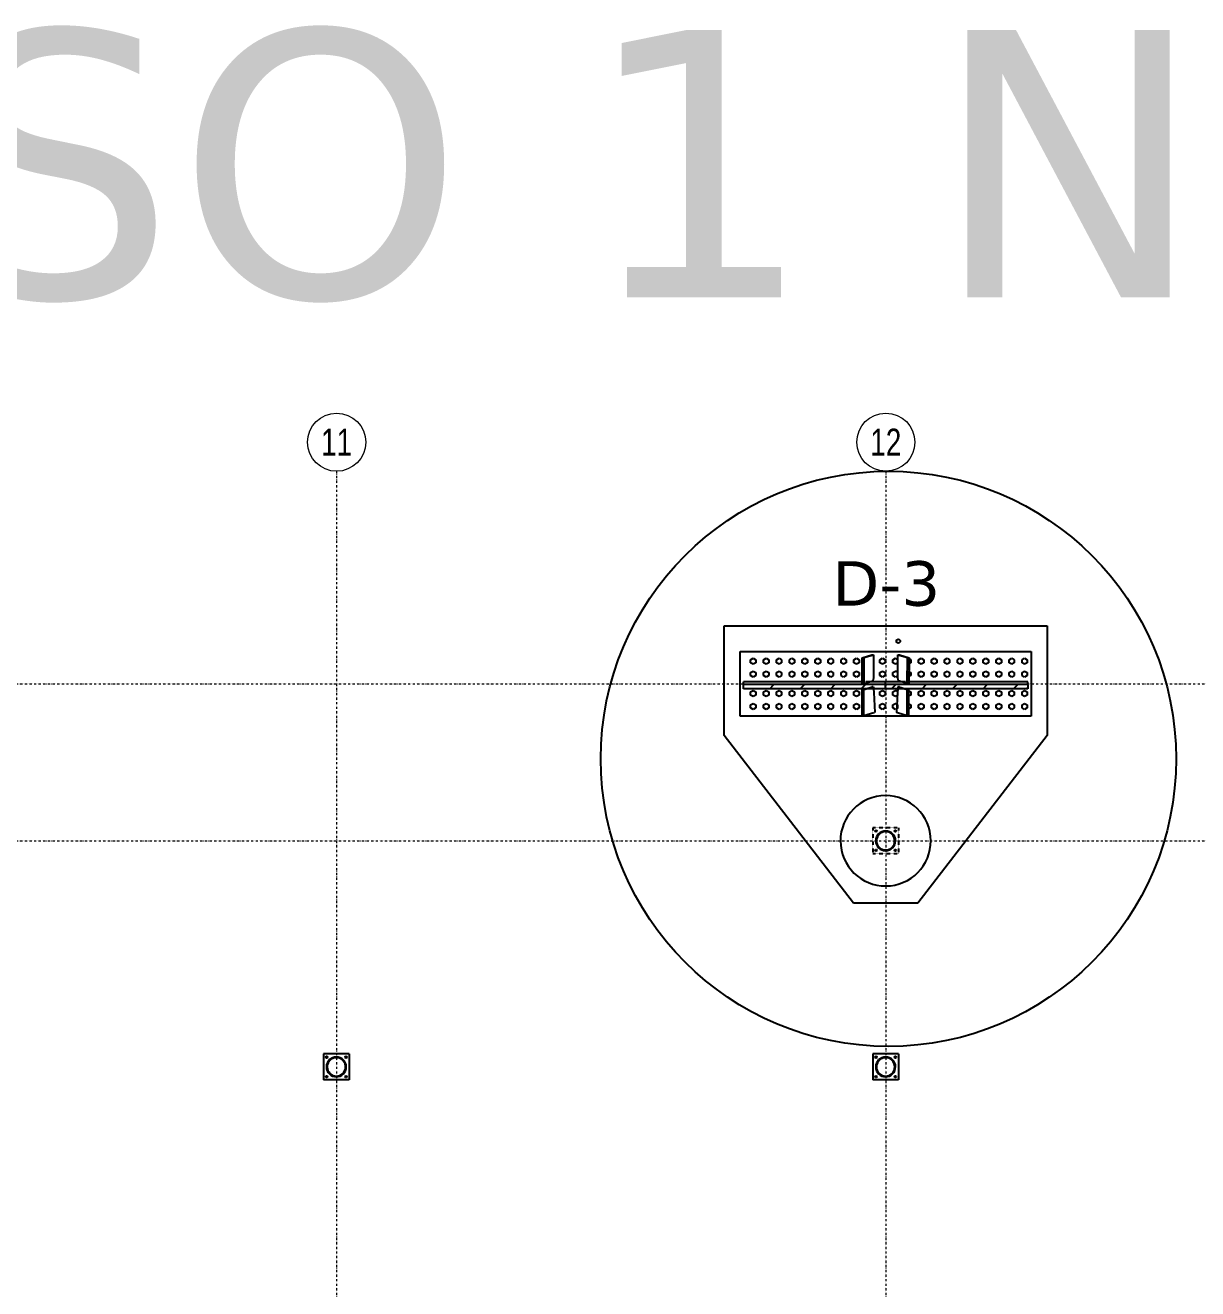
# Model space of a CAD drawing. Header units: millimetres. Extents: x 1541 to 289025, y -12015 to 47026.
# Drawn here: x 73948 to 75263, y -10196 to -8778 of the extents above; entities that cross this region are included whole.
import ezdxf
from ezdxf.enums import TextEntityAlignment as Align

# ---------------------------------------------------------------- set-up
doc = ezdxf.new("R2010")
doc.units = ezdxf.units.MM
doc.header["$LTSCALE"] = 0.1
for name, pattern in [('ACAD_ISO02W100', [15, 12, -3]), ('DASHDOTX2', [50.8, 25.4, -12.7, 0, -12.7]), ('DXK_LINE_DOT2', [3.9198, 1.9599, -1.9599]), ('Grid Line', [3.33375, 1.905, -0.47625, 0.47625, -0.47625])]:
    doc.linetypes.add(name, pattern=pattern)
doc.layers.get('0').update_dxf_attribs({"color": 255})
for name, color, linetype in [('COTAS', 8, 'Continuous'), ('ROTÚLOS', 6, 'Continuous'), ('TEXTO GENRAL', 3, 'Continuous')]:
    doc.layers.add(name, color=color, linetype=linetype)
doc.layers.add('E_EJES', color=8, linetype='Continuous', lineweight=9)
doc.layers.add('E_EJES-1', color=8, linetype='Grid Line', lineweight=9)
doc.styles.add('Swis721 LtCn BT_1', font='swisscl.ttf', dxfattribs={"height": 0.42})
doc.styles.add('TEXTO GENERAL', font='verdana.ttf', dxfattribs={"height": 0.9})

# ---------------------------------------------------------------- blocks, each defined once
blk = doc.blocks.new('Grid - CNI_NOMBRE EJES-372759-_26_00m_LOC COLUMNAS Y MUROS PISO 7')
at = {"layer": 'E_EJES'}
blk.add_circle((0, 0), 0.003, dxfattribs=at)

msp = doc.modelspace()

# ---------------------------------------------------------------- hatches: boundary and pattern name
at = {"linetype": 'Continuous'}
h = msp.add_hatch(dxfattribs=at)
h.set_pattern_fill('', scale=7.611392, style=0, pattern_type=0)
h.set_pattern_definition([(45, (74753.435, -9517.53), (-17.088, 17.088), [])])
h.paths.add_polyline_path([(75072.4, -9517.5), (74753.4, -9517.5), (74753.4, -9518.3), (74753.6, -9522.2), (75072.2, -9522.2), (75072.4, -9518.3)])
h = msp.add_hatch(dxfattribs=at)
h.set_pattern_fill('', scale=7.611392, style=0, pattern_type=0)
h.set_pattern_definition([(45, (74923.74, -9690.706), (-17.088, 17.088), [])])
h.paths.add_polyline_path([(74924, -9692.9), (74923.7, -9690.7), (74923.1, -9688.6), (74922.1, -9686.7), (74920.7, -9685), (74919, -9683.7), (74917.1, -9682.6), (74915.1, -9682), (74912.9, -9681.8), (74910.7, -9682), (74908.7, -9682.6), (74906.8, -9683.7), (74905.1, -9685), (74903.7, -9686.7), (74902.7, -9688.6), (74902.1, -9690.7), (74901.8, -9692.9), (74902.1, -9695), (74902.7, -9697.1), (74903.7, -9699), (74905.1, -9700.7), (74906.8, -9702.1), (74908.7, -9703.1), (74910.7, -9703.7), (74912.9, -9703.9), (74915.1, -9703.7), (74917.1, -9703.1), (74919, -9702.1), (74920.7, -9700.7), (74922.1, -9699), (74923.1, -9697.1), (74923.7, -9695)])
h.paths.add_polyline_path([(74922.4, -9696.8), (74921.5, -9698.6), (74920.2, -9700.2), (74918.6, -9701.5), (74916.9, -9702.4), (74914.9, -9703), (74912.9, -9703.2), (74910.9, -9703), (74908.9, -9702.4), (74907.2, -9701.5), (74905.6, -9700.2), (74904.3, -9698.6), (74903.4, -9696.8), (74902.8, -9694.9), (74902.6, -9692.9), (74902.8, -9690.8), (74903.4, -9688.9), (74904.3, -9687.1), (74905.6, -9685.6), (74907.2, -9684.3), (74908.9, -9683.3), (74910.9, -9682.7), (74912.9, -9682.5), (74914.9, -9682.7), (74916.9, -9683.3), (74918.6, -9684.3), (74920.2, -9685.6), (74921.5, -9687.1), (74922.4, -9688.9), (74923, -9690.8), (74923.2, -9692.9), (74923, -9694.9)])
h = msp.add_hatch(color=96, dxfattribs=at)
h.paths.add_polyline_path([(74307.8, -9946.6), (74307.6, -9944.4), (74307, -9942.4), (74305.9, -9940.4), (74304.6, -9938.8), (74302.9, -9937.4), (74301, -9936.4), (74298.9, -9935.7), (74296.7, -9935.5), (74294.6, -9935.7), (74292.5, -9936.4), (74290.6, -9937.4), (74288.9, -9938.8), (74287.5, -9940.4), (74286.5, -9942.4), (74285.9, -9944.4), (74285.7, -9946.6), (74285.9, -9948.7), (74286.5, -9950.8), (74287.5, -9952.7), (74288.9, -9954.4), (74290.6, -9955.8), (74292.5, -9956.8), (74294.6, -9957.4), (74296.7, -9957.6), (74298.9, -9957.4), (74301, -9956.8), (74302.9, -9955.8), (74304.6, -9954.4), (74305.9, -9952.7), (74307, -9950.8), (74307.6, -9948.7)])
h.paths.add_polyline_path([(74306.3, -9950.5), (74305.3, -9952.3), (74304, -9953.9), (74302.5, -9955.2), (74300.7, -9956.1), (74298.8, -9956.7), (74296.7, -9956.9), (74294.7, -9956.7), (74292.8, -9956.1), (74291, -9955.2), (74289.4, -9953.9), (74288.1, -9952.3), (74287.2, -9950.5), (74286.6, -9948.6), (74286.4, -9946.6), (74286.6, -9944.6), (74287.2, -9942.6), (74288.1, -9940.8), (74289.4, -9939.3), (74291, -9938), (74292.8, -9937), (74294.7, -9936.5), (74296.7, -9936.3), (74298.8, -9936.5), (74300.7, -9937), (74302.5, -9938), (74304, -9939.3), (74305.3, -9940.8), (74306.3, -9942.6), (74306.9, -9944.6), (74307.1, -9946.6), (74306.9, -9948.6)])
h = msp.add_hatch(color=96, dxfattribs=at)
h.paths.add_polyline_path([(74923.9, -9946.6), (74923.7, -9944.4), (74923.1, -9942.3), (74922.1, -9940.4), (74920.7, -9938.8), (74919, -9937.4), (74917.1, -9936.4), (74915, -9935.7), (74912.9, -9935.5), (74910.7, -9935.7), (74908.7, -9936.4), (74906.7, -9937.4), (74905.1, -9938.8), (74903.7, -9940.4), (74902.7, -9942.3), (74902, -9944.4), (74901.8, -9946.6), (74902, -9948.7), (74902.7, -9950.8), (74903.7, -9952.7), (74905.1, -9954.4), (74906.7, -9955.8), (74908.7, -9956.8), (74910.7, -9957.4), (74912.9, -9957.6), (74915, -9957.4), (74917.1, -9956.8), (74919, -9955.8), (74920.7, -9954.4), (74922.1, -9952.7), (74923.1, -9950.8), (74923.7, -9948.7)])
h.paths.add_polyline_path([(74922.4, -9950.5), (74921.5, -9952.3), (74920.2, -9953.9), (74918.6, -9955.2), (74916.8, -9956.1), (74914.9, -9956.7), (74912.9, -9956.9), (74910.9, -9956.7), (74908.9, -9956.1), (74907.2, -9955.2), (74905.6, -9953.9), (74904.3, -9952.3), (74903.3, -9950.5), (74902.8, -9948.6), (74902.6, -9946.6), (74902.8, -9944.6), (74903.3, -9942.6), (74904.3, -9940.8), (74905.6, -9939.3), (74907.2, -9938), (74908.9, -9937), (74910.9, -9936.4), (74912.9, -9936.2), (74914.9, -9936.4), (74916.8, -9937), (74918.6, -9938), (74920.2, -9939.3), (74921.5, -9940.8), (74922.4, -9942.6), (74923, -9944.6), (74923.2, -9946.6), (74923, -9948.6)])

# ---------------------------------------------------------------- linework, layer by layer
at = {"color": 2, "linetype": 'Continuous'}
for p, q in [((74731.7, -9574.7), (74731.7, -9451.5)), ((74731.7, -9451.5), (75094.1, -9451.5)), ((75094.1, -9451.5), (75094.1, -9574.7)), ((74749.8, -9553), (74749.8, -9480.5)), ((74749.8, -9480.5), (75076, -9480.5)), ((74886.6, -9487.4), (74897.5, -9484.2)), ((74888.5, -9487.3), (74899.3, -9484.2)), ((74897.5, -9484.2), (74899.3, -9484.2)), ((74899.3, -9484.2), (74899.3, -9510.3)), ((74926.5, -9484.2), (74928.3, -9484.2)), ((74926.5, -9510.3), (74926.5, -9484.2)), ((74926.5, -9484.2), (74937.3, -9487.3)), ((74928.3, -9484.2), (74939.2, -9487.4)), ((75076, -9480.5), (75076, -9553)), ((74886.6, -9487.4), (74888.5, -9487.3)), ((74886.7, -9516.4), (74886.6, -9487.4)), ((74888.5, -9487.3), (74888.5, -9516.3)), ((74937.2, -9516.3), (74937.3, -9487.3)), ((74937.3, -9487.3), (74939.2, -9487.4)), ((74939.2, -9487.4), (74939.1, -9516.4)), ((74888.5, -9516.3), (74898.5, -9513.4)), ((74899.3, -9510.3), (74898.5, -9513.4)), ((74927.3, -9513.4), (74926.5, -9510.3)), ((74937.2, -9516.3), (74927.3, -9513.4)), ((74753.4, -9517.5), (74753.4, -9514.4)), ((74886.7, -9514.4), (74753.4, -9514.4)), ((74753.4, -9518.3), (74753.4, -9517.5)), ((75072.4, -9517.5), (74753.4, -9517.5)), ((74753.4, -9522.2), (74753.4, -9518.3)), ((74753.6, -9522.2), (74753.4, -9518.3)), ((74753.6, -9522.2), (74753.4, -9522.2)), ((75072.2, -9522.2), (74753.6, -9522.2)), ((74888.5, -9516.3), (74886.7, -9516.4)), ((74890.9, -9522.2), (74886.7, -9523.5)), ((74886.7, -9523.5), (74888.5, -9523.4)), ((74886.7, -9552.6), (74886.7, -9523.5)), ((74892.6, -9522.2), (74888.5, -9523.4)), ((74888.5, -9552.5), (74888.5, -9523.4)), ((74930.6, -9514.4), (74895.2, -9514.4)), ((74899.3, -9520.2), (74899.4, -9522.2)), ((74899.4, -9522.2), (74899.5, -9526.4)), ((74899.5, -9526.4), (74900.6, -9548.9)), ((74926.2, -9526.4), (74925.2, -9548.9)), ((74926.4, -9522.2), (74926.2, -9526.4)), ((74926.5, -9520.2), (74926.4, -9522.2)), ((74937.2, -9523.4), (74933.2, -9522.2)), ((74939.1, -9523.5), (74934.9, -9522.2)), ((74939.1, -9516.4), (74937.2, -9516.3)), ((74937.2, -9552.5), (74937.2, -9523.4)), ((74937.2, -9523.4), (74939.1, -9523.5)), ((75072.4, -9514.4), (74939.1, -9514.4)), ((74939.1, -9552.6), (74939.1, -9523.5)), ((75072.4, -9518.3), (75072.2, -9522.2)), ((75072.4, -9522.2), (75072.2, -9522.2)), ((75072.4, -9517.5), (75072.4, -9514.4)), ((75072.4, -9518.3), (75072.4, -9517.5)), ((75072.4, -9518.3), (75072.4, -9522.2)), ((75076, -9553), (74749.8, -9553)), ((74886.7, -9552.6), (74888.5, -9552.5)), ((74899.5, -9549.2), (74888.5, -9552.5)), ((74926.2, -9549.2), (74925.2, -9548.9)), ((74937.2, -9552.5), (74926.2, -9549.2)), ((74937.2, -9552.5), (74939.1, -9552.6)), ((74876.7, -9763), (74731.7, -9574.7)), ((75094.1, -9574.7), (74949.1, -9763)), ((74949.1, -9763), (74876.7, -9763)), ((74311.2, -9932.1), (74282.2, -9932.1)), ((74282.2, -9932.1), (74282.2, -9961.1)), ((74311.2, -9932.1), (74311.2, -9961.1)), ((74927.4, -9932.1), (74898.4, -9932.1)), ((74898.4, -9932.1), (74898.4, -9961.1)), ((74927.4, -9932.1), (74927.4, -9961.1)), ((74311.2, -9961.1), (74282.2, -9961.1)), ((74927.4, -9961.1), (74898.4, -9961.1))]:
    msp.add_line(p, q, dxfattribs=at)
at = {"color": 7, "linetype": 'Continuous'}
for p, q in [((74761.4, -9489.7), (74764.3, -9488)), ((74761.4, -9493), (74761.4, -9489.7)), ((74764.3, -9494.7), (74761.4, -9493)), ((74764.3, -9488), (74767.2, -9489.7)), ((74767.2, -9493), (74764.3, -9494.7)), ((74767.2, -9489.7), (74767.2, -9493)), ((74775.9, -9489.7), (74778.8, -9488)), ((74775.9, -9493), (74775.9, -9489.7)), ((74778.8, -9494.7), (74775.9, -9493)), ((74778.8, -9488), (74781.7, -9489.7)), ((74781.7, -9493), (74778.8, -9494.7)), ((74781.7, -9489.7), (74781.7, -9493)), ((74790.4, -9489.7), (74793.3, -9488)), ((74790.4, -9493), (74790.4, -9489.7)), ((74793.3, -9494.7), (74790.4, -9493)), ((74793.3, -9488), (74796.2, -9489.7)), ((74796.2, -9493), (74793.3, -9494.7)), ((74796.2, -9489.7), (74796.2, -9493)), ((74804.9, -9489.7), (74807.8, -9488)), ((74804.9, -9493), (74804.9, -9489.7)), ((74807.8, -9494.7), (74804.9, -9493)), ((74807.8, -9488), (74810.7, -9489.7)), ((74810.7, -9493), (74807.8, -9494.7)), ((74810.7, -9489.7), (74810.7, -9493)), ((74819.4, -9489.7), (74822.3, -9488)), ((74819.4, -9493), (74819.4, -9489.7)), ((74822.3, -9494.7), (74819.4, -9493)), ((74822.3, -9488), (74825.2, -9489.7)), ((74825.2, -9493), (74822.3, -9494.7)), ((74825.2, -9489.7), (74825.2, -9493)), ((74833.9, -9489.7), (74836.8, -9488)), ((74833.9, -9493), (74833.9, -9489.7)), ((74836.8, -9494.7), (74833.9, -9493)), ((74836.8, -9488), (74839.7, -9489.7)), ((74839.7, -9493), (74836.8, -9494.7)), ((74839.7, -9489.7), (74839.7, -9493)), ((74848.4, -9489.7), (74851.3, -9488)), ((74848.4, -9493), (74848.4, -9489.7)), ((74851.3, -9494.7), (74848.4, -9493)), ((74851.3, -9488), (74854.2, -9489.7)), ((74854.2, -9493), (74851.3, -9494.7)), ((74854.2, -9489.7), (74854.2, -9493)), ((74862.9, -9489.7), (74865.8, -9488)), ((74862.9, -9493), (74862.9, -9489.7)), ((74865.8, -9494.7), (74862.9, -9493)), ((74865.8, -9488), (74868.7, -9489.7)), ((74868.7, -9493), (74865.8, -9494.7)), ((74868.7, -9489.7), (74868.7, -9493)), ((74877.4, -9489.7), (74880.3, -9488)), ((74877.4, -9493), (74877.4, -9489.7)), ((74880.3, -9494.7), (74877.4, -9493)), ((74880.3, -9488), (74883.2, -9489.7)), ((74883.2, -9493), (74880.3, -9494.7)), ((74883.2, -9489.7), (74883.2, -9493)), ((74906.4, -9489.7), (74909.3, -9488)), ((74906.4, -9493), (74906.4, -9489.7)), ((74909.3, -9494.7), (74906.4, -9493)), ((74909.3, -9488), (74912.2, -9489.7)), ((74912.2, -9493), (74909.3, -9494.7)), ((74912.2, -9489.7), (74912.2, -9493)), ((74920.9, -9489.7), (74923.8, -9488)), ((74920.9, -9493), (74920.9, -9489.7)), ((74923.8, -9494.7), (74920.9, -9493)), ((74926.7, -9489.7), (74923.8, -9488)), ((74926.7, -9493), (74923.8, -9494.7)), ((74926.7, -9493), (74926.7, -9489.7)), ((74941.2, -9493), (74939.1, -9494.2)), ((74939.2, -9488.5), (74941.2, -9489.7)), ((74941.2, -9489.7), (74941.2, -9493)), ((74949.9, -9489.7), (74952.8, -9488)), ((74949.9, -9493), (74949.9, -9489.7)), ((74952.8, -9494.7), (74949.9, -9493)), ((74952.8, -9488), (74955.7, -9489.7)), ((74955.7, -9493), (74952.8, -9494.7)), ((74955.7, -9489.7), (74955.7, -9493)), ((74964.4, -9489.7), (74967.3, -9488)), ((74964.4, -9493), (74964.4, -9489.7)), ((74967.3, -9494.7), (74964.4, -9493)), ((74967.3, -9488), (74970.2, -9489.7)), ((74970.2, -9493), (74967.3, -9494.7)), ((74970.2, -9489.7), (74970.2, -9493)), ((74978.9, -9489.7), (74981.8, -9488)), ((74978.9, -9493), (74978.9, -9489.7)), ((74981.8, -9494.7), (74978.9, -9493)), ((74981.8, -9488), (74984.7, -9489.7)), ((74984.7, -9493), (74981.8, -9494.7)), ((74984.7, -9489.7), (74984.7, -9493)), ((74993.4, -9489.7), (74996.3, -9488)), ((74993.4, -9493), (74993.4, -9489.7)), ((74996.3, -9494.7), (74993.4, -9493)), ((74996.3, -9488), (74999.2, -9489.7)), ((74999.2, -9493), (74996.3, -9494.7)), ((74999.2, -9489.7), (74999.2, -9493)), ((75007.9, -9489.7), (75010.8, -9488)), ((75007.9, -9493), (75007.9, -9489.7)), ((75010.8, -9494.7), (75007.9, -9493)), ((75010.8, -9488), (75013.7, -9489.7)), ((75013.7, -9493), (75010.8, -9494.7)), ((75013.7, -9489.7), (75013.7, -9493)), ((75022.4, -9489.7), (75025.3, -9488)), ((75022.4, -9493), (75022.4, -9489.7)), ((75025.3, -9494.7), (75022.4, -9493)), ((75025.3, -9488), (75028.2, -9489.7)), ((75028.2, -9493), (75025.3, -9494.7)), ((75028.2, -9489.7), (75028.2, -9493)), ((75036.9, -9489.7), (75039.8, -9488)), ((75036.9, -9493), (75036.9, -9489.7)), ((75039.8, -9494.7), (75036.9, -9493)), ((75039.8, -9488), (75042.7, -9489.7)), ((75042.7, -9493), (75039.8, -9494.7)), ((75042.7, -9489.7), (75042.7, -9493)), ((75051.4, -9489.7), (75054.3, -9488)), ((75051.4, -9493), (75051.4, -9489.7)), ((75054.3, -9494.7), (75051.4, -9493)), ((75054.3, -9488), (75057.2, -9489.7)), ((75057.2, -9493), (75054.3, -9494.7)), ((75057.2, -9489.7), (75057.2, -9493)), ((75065.9, -9489.7), (75068.8, -9488)), ((75065.9, -9493), (75065.9, -9489.7)), ((75068.8, -9494.7), (75065.9, -9493)), ((75068.8, -9488), (75071.7, -9489.7)), ((75071.7, -9493), (75068.8, -9494.7)), ((75071.7, -9489.7), (75071.7, -9493)), ((74761.4, -9504.2), (74764.3, -9502.5)), ((74761.4, -9507.5), (74761.4, -9504.2)), ((74764.3, -9509.2), (74761.4, -9507.5)), ((74764.3, -9502.5), (74767.2, -9504.2)), ((74767.2, -9507.5), (74764.3, -9509.2)), ((74767.2, -9504.2), (74767.2, -9507.5)), ((74775.9, -9504.2), (74778.8, -9502.5)), ((74775.9, -9507.5), (74775.9, -9504.2)), ((74778.8, -9509.2), (74775.9, -9507.5)), ((74778.8, -9502.5), (74781.7, -9504.2)), ((74781.7, -9507.5), (74778.8, -9509.2)), ((74781.7, -9504.2), (74781.7, -9507.5)), ((74790.4, -9504.2), (74793.3, -9502.5)), ((74790.4, -9507.5), (74790.4, -9504.2)), ((74793.3, -9509.2), (74790.4, -9507.5)), ((74793.3, -9502.5), (74796.2, -9504.2)), ((74796.2, -9507.5), (74793.3, -9509.2)), ((74796.2, -9504.2), (74796.2, -9507.5)), ((74804.9, -9504.2), (74807.8, -9502.5)), ((74804.9, -9507.5), (74804.9, -9504.2)), ((74807.8, -9509.2), (74804.9, -9507.5)), ((74807.8, -9502.5), (74810.7, -9504.2)), ((74810.7, -9507.5), (74807.8, -9509.2)), ((74810.7, -9504.2), (74810.7, -9507.5)), ((74819.4, -9504.2), (74822.3, -9502.5)), ((74819.4, -9507.5), (74819.4, -9504.2)), ((74822.3, -9509.2), (74819.4, -9507.5)), ((74822.3, -9502.5), (74825.2, -9504.2)), ((74825.2, -9507.5), (74822.3, -9509.2)), ((74825.2, -9504.2), (74825.2, -9507.5)), ((74833.9, -9504.2), (74836.8, -9502.5)), ((74833.9, -9507.5), (74833.9, -9504.2)), ((74836.8, -9509.2), (74833.9, -9507.5)), ((74836.8, -9502.5), (74839.7, -9504.2)), ((74839.7, -9507.5), (74836.8, -9509.2)), ((74839.7, -9504.2), (74839.7, -9507.5)), ((74848.4, -9504.2), (74851.3, -9502.5)), ((74848.4, -9507.5), (74848.4, -9504.2)), ((74851.3, -9509.2), (74848.4, -9507.5)), ((74851.3, -9502.5), (74854.2, -9504.2)), ((74854.2, -9507.5), (74851.3, -9509.2)), ((74854.2, -9504.2), (74854.2, -9507.5)), ((74862.9, -9504.2), (74865.8, -9502.5)), ((74862.9, -9507.5), (74862.9, -9504.2)), ((74865.8, -9509.2), (74862.9, -9507.5)), ((74865.8, -9502.5), (74868.7, -9504.2)), ((74868.7, -9507.5), (74865.8, -9509.2)), ((74868.7, -9504.2), (74868.7, -9507.5)), ((74877.4, -9504.2), (74880.3, -9502.5)), ((74877.4, -9507.5), (74877.4, -9504.2)), ((74880.3, -9509.2), (74877.4, -9507.5)), ((74880.3, -9502.5), (74883.2, -9504.2)), ((74883.2, -9507.5), (74880.3, -9509.2)), ((74883.2, -9504.2), (74883.2, -9507.5)), ((74906.4, -9504.2), (74909.3, -9502.5)), ((74906.4, -9507.5), (74906.4, -9504.2)), ((74909.3, -9509.2), (74906.4, -9507.5)), ((74909.3, -9502.5), (74912.2, -9504.2)), ((74912.2, -9507.5), (74909.3, -9509.2)), ((74912.2, -9504.2), (74912.2, -9507.5)), ((74920.9, -9504.2), (74923.8, -9502.5)), ((74920.9, -9507.5), (74920.9, -9504.2)), ((74923.8, -9509.2), (74920.9, -9507.5)), ((74926.7, -9504.2), (74923.8, -9502.5)), ((74926.7, -9507.5), (74923.8, -9509.2)), ((74926.7, -9507.5), (74926.7, -9504.2)), ((74939.1, -9503), (74941.2, -9504.2)), ((74941.2, -9507.5), (74939.1, -9508.7)), ((74941.2, -9504.2), (74941.2, -9507.5)), ((74949.9, -9504.2), (74952.8, -9502.5)), ((74949.9, -9507.5), (74949.9, -9504.2)), ((74952.8, -9509.2), (74949.9, -9507.5)), ((74952.8, -9502.5), (74955.7, -9504.2)), ((74955.7, -9507.5), (74952.8, -9509.2)), ((74955.7, -9504.2), (74955.7, -9507.5)), ((74964.4, -9504.2), (74967.3, -9502.5)), ((74964.4, -9507.5), (74964.4, -9504.2)), ((74967.3, -9509.2), (74964.4, -9507.5)), ((74967.3, -9502.5), (74970.2, -9504.2)), ((74970.2, -9507.5), (74967.3, -9509.2)), ((74970.2, -9504.2), (74970.2, -9507.5)), ((74978.9, -9504.2), (74981.8, -9502.5)), ((74978.9, -9507.5), (74978.9, -9504.2)), ((74981.8, -9509.2), (74978.9, -9507.5)), ((74981.8, -9502.5), (74984.7, -9504.2)), ((74984.7, -9507.5), (74981.8, -9509.2)), ((74984.7, -9504.2), (74984.7, -9507.5)), ((74993.4, -9504.2), (74996.3, -9502.5)), ((74993.4, -9507.5), (74993.4, -9504.2)), ((74996.3, -9509.2), (74993.4, -9507.5)), ((74996.3, -9502.5), (74999.2, -9504.2)), ((74999.2, -9507.5), (74996.3, -9509.2)), ((74999.2, -9504.2), (74999.2, -9507.5)), ((75007.9, -9504.2), (75010.8, -9502.5)), ((75007.9, -9507.5), (75007.9, -9504.2)), ((75010.8, -9509.2), (75007.9, -9507.5)), ((75010.8, -9502.5), (75013.7, -9504.2)), ((75013.7, -9507.5), (75010.8, -9509.2)), ((75013.7, -9504.2), (75013.7, -9507.5)), ((75022.4, -9504.2), (75025.3, -9502.5)), ((75022.4, -9507.5), (75022.4, -9504.2)), ((75025.3, -9509.2), (75022.4, -9507.5)), ((75025.3, -9502.5), (75028.2, -9504.2)), ((75028.2, -9507.5), (75025.3, -9509.2)), ((75028.2, -9504.2), (75028.2, -9507.5)), ((75036.9, -9504.2), (75039.8, -9502.5)), ((75036.9, -9507.5), (75036.9, -9504.2)), ((75039.8, -9509.2), (75036.9, -9507.5)), ((75039.8, -9502.5), (75042.7, -9504.2)), ((75042.7, -9507.5), (75039.8, -9509.2)), ((75042.7, -9504.2), (75042.7, -9507.5)), ((75051.4, -9504.2), (75054.3, -9502.5)), ((75051.4, -9507.5), (75051.4, -9504.2)), ((75054.3, -9509.2), (75051.4, -9507.5)), ((75054.3, -9502.5), (75057.2, -9504.2)), ((75057.2, -9507.5), (75054.3, -9509.2)), ((75057.2, -9504.2), (75057.2, -9507.5)), ((75065.9, -9504.2), (75068.8, -9502.5)), ((75065.9, -9507.5), (75065.9, -9504.2)), ((75068.8, -9509.2), (75065.9, -9507.5)), ((75068.8, -9502.5), (75071.7, -9504.2)), ((75071.7, -9507.5), (75068.8, -9509.2)), ((75071.7, -9504.2), (75071.7, -9507.5)), ((74761.4, -9525.9), (74764.3, -9524.2)), ((74761.4, -9529.3), (74761.4, -9525.9)), ((74764.3, -9524.2), (74767.2, -9525.9)), ((74767.2, -9525.9), (74767.2, -9529.3)), ((74775.9, -9525.9), (74778.8, -9524.2)), ((74775.9, -9529.3), (74775.9, -9525.9)), ((74778.8, -9524.2), (74781.7, -9525.9)), ((74781.7, -9525.9), (74781.7, -9529.3)), ((74790.4, -9525.9), (74793.3, -9524.2)), ((74790.4, -9529.3), (74790.4, -9525.9)), ((74793.3, -9524.2), (74796.2, -9525.9)), ((74796.2, -9525.9), (74796.2, -9529.3)), ((74804.9, -9525.9), (74807.8, -9524.2)), ((74804.9, -9529.3), (74804.9, -9525.9)), ((74807.8, -9524.2), (74810.7, -9525.9)), ((74810.7, -9525.9), (74810.7, -9529.3)), ((74819.4, -9525.9), (74822.3, -9524.2)), ((74819.4, -9529.3), (74819.4, -9525.9)), ((74822.3, -9524.2), (74825.2, -9525.9)), ((74825.2, -9525.9), (74825.2, -9529.3)), ((74833.9, -9525.9), (74836.8, -9524.2)), ((74833.9, -9529.3), (74833.9, -9525.9)), ((74836.8, -9524.2), (74839.7, -9525.9)), ((74839.7, -9525.9), (74839.7, -9529.3)), ((74848.4, -9525.9), (74851.3, -9524.2)), ((74848.4, -9529.3), (74848.4, -9525.9)), ((74851.3, -9524.2), (74854.2, -9525.9)), ((74854.2, -9525.9), (74854.2, -9529.3)), ((74862.9, -9525.9), (74865.8, -9524.2)), ((74862.9, -9529.3), (74862.9, -9525.9)), ((74865.8, -9524.2), (74868.7, -9525.9)), ((74868.7, -9525.9), (74868.7, -9529.3)), ((74877.4, -9525.9), (74880.3, -9524.2)), ((74877.4, -9529.3), (74877.4, -9525.9)), ((74880.3, -9524.2), (74883.2, -9525.9)), ((74883.2, -9525.9), (74883.2, -9529.3)), ((74906.4, -9525.9), (74909.3, -9524.2)), ((74906.4, -9529.3), (74906.4, -9525.9)), ((74909.3, -9524.2), (74912.2, -9525.9)), ((74912.2, -9525.9), (74912.2, -9529.3)), ((74920.9, -9525.9), (74923.8, -9524.2)), ((74920.9, -9529.3), (74920.9, -9525.9)), ((74926.7, -9525.9), (74923.8, -9524.2)), ((74926.7, -9529.3), (74926.7, -9525.9)), ((74939.1, -9524.7), (74941.2, -9525.9)), ((74941.2, -9525.9), (74941.2, -9529.3)), ((74949.9, -9525.9), (74952.8, -9524.2)), ((74949.9, -9529.3), (74949.9, -9525.9)), ((74952.8, -9524.2), (74955.7, -9525.9)), ((74955.7, -9525.9), (74955.7, -9529.3)), ((74964.4, -9525.9), (74967.3, -9524.2)), ((74964.4, -9529.3), (74964.4, -9525.9)), ((74967.3, -9524.2), (74970.2, -9525.9)), ((74970.2, -9525.9), (74970.2, -9529.3)), ((74978.9, -9525.9), (74981.8, -9524.2)), ((74978.9, -9529.3), (74978.9, -9525.9)), ((74981.8, -9524.2), (74984.7, -9525.9)), ((74984.7, -9525.9), (74984.7, -9529.3)), ((74993.4, -9525.9), (74996.3, -9524.2)), ((74993.4, -9529.3), (74993.4, -9525.9)), ((74996.3, -9524.2), (74999.2, -9525.9)), ((74999.2, -9525.9), (74999.2, -9529.3)), ((75007.9, -9525.9), (75010.8, -9524.2)), ((75007.9, -9529.3), (75007.9, -9525.9)), ((75010.8, -9524.2), (75013.7, -9525.9)), ((75013.7, -9525.9), (75013.7, -9529.3)), ((75022.4, -9525.9), (75025.3, -9524.2)), ((75022.4, -9529.3), (75022.4, -9525.9)), ((75025.3, -9524.2), (75028.2, -9525.9)), ((75028.2, -9525.9), (75028.2, -9529.3)), ((75036.9, -9525.9), (75039.8, -9524.2)), ((75036.9, -9529.3), (75036.9, -9525.9)), ((75039.8, -9524.2), (75042.7, -9525.9)), ((75042.7, -9525.9), (75042.7, -9529.3)), ((75051.4, -9525.9), (75054.3, -9524.2)), ((75051.4, -9529.3), (75051.4, -9525.9)), ((75054.3, -9524.2), (75057.2, -9525.9)), ((75057.2, -9525.9), (75057.2, -9529.3)), ((75065.9, -9525.9), (75068.8, -9524.2)), ((75065.9, -9529.3), (75065.9, -9525.9)), ((75068.8, -9524.2), (75071.7, -9525.9)), ((75071.7, -9525.9), (75071.7, -9529.3)), ((74764.3, -9530.9), (74761.4, -9529.3)), ((74761.4, -9540.4), (74764.3, -9538.7)), ((74761.4, -9543.8), (74761.4, -9540.4)), ((74767.2, -9529.3), (74764.3, -9530.9)), ((74764.3, -9538.7), (74767.2, -9540.4)), ((74767.2, -9540.4), (74767.2, -9543.8)), ((74778.8, -9530.9), (74775.9, -9529.3)), ((74775.9, -9540.4), (74778.8, -9538.7)), ((74775.9, -9543.8), (74775.9, -9540.4)), ((74781.7, -9529.3), (74778.8, -9530.9)), ((74778.8, -9538.7), (74781.7, -9540.4)), ((74781.7, -9540.4), (74781.7, -9543.8)), ((74793.3, -9530.9), (74790.4, -9529.3)), ((74790.4, -9540.4), (74793.3, -9538.7)), ((74790.4, -9543.8), (74790.4, -9540.4)), ((74796.2, -9529.3), (74793.3, -9530.9)), ((74793.3, -9538.7), (74796.2, -9540.4)), ((74796.2, -9540.4), (74796.2, -9543.8)), ((74807.8, -9530.9), (74804.9, -9529.3)), ((74804.9, -9540.4), (74807.8, -9538.7)), ((74804.9, -9543.8), (74804.9, -9540.4)), ((74810.7, -9529.3), (74807.8, -9530.9)), ((74807.8, -9538.7), (74810.7, -9540.4)), ((74810.7, -9540.4), (74810.7, -9543.8)), ((74822.3, -9530.9), (74819.4, -9529.3)), ((74819.4, -9540.4), (74822.3, -9538.7)), ((74819.4, -9543.8), (74819.4, -9540.4)), ((74825.2, -9529.3), (74822.3, -9530.9)), ((74822.3, -9538.7), (74825.2, -9540.4)), ((74825.2, -9540.4), (74825.2, -9543.8)), ((74836.8, -9530.9), (74833.9, -9529.3)), ((74833.9, -9540.4), (74836.8, -9538.7)), ((74833.9, -9543.8), (74833.9, -9540.4)), ((74839.7, -9529.3), (74836.8, -9530.9)), ((74836.8, -9538.7), (74839.7, -9540.4)), ((74839.7, -9540.4), (74839.7, -9543.8)), ((74851.3, -9530.9), (74848.4, -9529.3)), ((74848.4, -9540.4), (74851.3, -9538.7)), ((74848.4, -9543.8), (74848.4, -9540.4)), ((74854.2, -9529.3), (74851.3, -9530.9)), ((74851.3, -9538.7), (74854.2, -9540.4)), ((74854.2, -9540.4), (74854.2, -9543.8)), ((74865.8, -9530.9), (74862.9, -9529.3)), ((74862.9, -9540.4), (74865.8, -9538.7)), ((74862.9, -9543.8), (74862.9, -9540.4)), ((74868.7, -9529.3), (74865.8, -9530.9)), ((74865.8, -9538.7), (74868.7, -9540.4)), ((74868.7, -9540.4), (74868.7, -9543.8)), ((74880.3, -9530.9), (74877.4, -9529.3)), ((74877.4, -9540.4), (74880.3, -9538.7)), ((74877.4, -9543.8), (74877.4, -9540.4)), ((74883.2, -9529.3), (74880.3, -9530.9)), ((74880.3, -9538.7), (74883.2, -9540.4)), ((74883.2, -9540.4), (74883.2, -9543.8)), ((74909.3, -9530.9), (74906.4, -9529.3)), ((74906.4, -9540.4), (74909.3, -9538.7)), ((74906.4, -9543.8), (74906.4, -9540.4)), ((74912.2, -9529.3), (74909.3, -9530.9)), ((74909.3, -9538.7), (74912.2, -9540.4)), ((74912.2, -9540.4), (74912.2, -9543.8)), ((74923.8, -9530.9), (74920.9, -9529.3)), ((74920.9, -9540.4), (74923.8, -9538.7)), ((74920.9, -9543.8), (74920.9, -9540.4)), ((74926.7, -9529.3), (74923.8, -9530.9)), ((74926.7, -9540.4), (74923.8, -9538.7)), ((74926.7, -9543.8), (74926.7, -9540.4)), ((74941.2, -9529.3), (74939.1, -9530.4)), ((74939.1, -9539.2), (74941.2, -9540.4)), ((74941.2, -9540.4), (74941.2, -9543.8)), ((74952.8, -9530.9), (74949.9, -9529.3)), ((74949.9, -9540.4), (74952.8, -9538.7)), ((74949.9, -9543.8), (74949.9, -9540.4)), ((74955.7, -9529.3), (74952.8, -9530.9)), ((74952.8, -9538.7), (74955.7, -9540.4)), ((74955.7, -9540.4), (74955.7, -9543.8)), ((74967.3, -9530.9), (74964.4, -9529.3)), ((74964.4, -9540.4), (74967.3, -9538.7)), ((74964.4, -9543.8), (74964.4, -9540.4)), ((74970.2, -9529.3), (74967.3, -9530.9)), ((74967.3, -9538.7), (74970.2, -9540.4)), ((74970.2, -9540.4), (74970.2, -9543.8)), ((74981.8, -9530.9), (74978.9, -9529.3)), ((74978.9, -9540.4), (74981.8, -9538.7)), ((74978.9, -9543.8), (74978.9, -9540.4)), ((74984.7, -9529.3), (74981.8, -9530.9)), ((74981.8, -9538.7), (74984.7, -9540.4)), ((74984.7, -9540.4), (74984.7, -9543.8)), ((74996.3, -9530.9), (74993.4, -9529.3)), ((74993.4, -9540.4), (74996.3, -9538.7)), ((74993.4, -9543.8), (74993.4, -9540.4)), ((74999.2, -9529.3), (74996.3, -9530.9)), ((74996.3, -9538.7), (74999.2, -9540.4)), ((74999.2, -9540.4), (74999.2, -9543.8)), ((75010.8, -9530.9), (75007.9, -9529.3)), ((75007.9, -9540.4), (75010.8, -9538.7)), ((75007.9, -9543.8), (75007.9, -9540.4)), ((75013.7, -9529.3), (75010.8, -9530.9)), ((75010.8, -9538.7), (75013.7, -9540.4)), ((75013.7, -9540.4), (75013.7, -9543.8)), ((75025.3, -9530.9), (75022.4, -9529.3)), ((75022.4, -9540.4), (75025.3, -9538.7)), ((75022.4, -9543.8), (75022.4, -9540.4)), ((75028.2, -9529.3), (75025.3, -9530.9)), ((75025.3, -9538.7), (75028.2, -9540.4)), ((75028.2, -9540.4), (75028.2, -9543.8)), ((75039.8, -9530.9), (75036.9, -9529.3)), ((75036.9, -9540.4), (75039.8, -9538.7)), ((75036.9, -9543.8), (75036.9, -9540.4)), ((75042.7, -9529.3), (75039.8, -9530.9)), ((75039.8, -9538.7), (75042.7, -9540.4)), ((75042.7, -9540.4), (75042.7, -9543.8)), ((75054.3, -9530.9), (75051.4, -9529.3)), ((75051.4, -9540.4), (75054.3, -9538.7)), ((75051.4, -9543.8), (75051.4, -9540.4)), ((75057.2, -9529.3), (75054.3, -9530.9)), ((75054.3, -9538.7), (75057.2, -9540.4)), ((75057.2, -9540.4), (75057.2, -9543.8)), ((75068.8, -9530.9), (75065.9, -9529.3)), ((75065.9, -9540.4), (75068.8, -9538.7)), ((75065.9, -9543.8), (75065.9, -9540.4)), ((75071.7, -9529.3), (75068.8, -9530.9)), ((75068.8, -9538.7), (75071.7, -9540.4)), ((75071.7, -9540.4), (75071.7, -9543.8)), ((74764.3, -9545.4), (74761.4, -9543.8)), ((74767.2, -9543.8), (74764.3, -9545.4)), ((74778.8, -9545.4), (74775.9, -9543.8)), ((74781.7, -9543.8), (74778.8, -9545.4)), ((74793.3, -9545.4), (74790.4, -9543.8)), ((74796.2, -9543.8), (74793.3, -9545.4)), ((74807.8, -9545.4), (74804.9, -9543.8)), ((74810.7, -9543.8), (74807.8, -9545.4)), ((74822.3, -9545.4), (74819.4, -9543.8)), ((74825.2, -9543.8), (74822.3, -9545.4)), ((74836.8, -9545.4), (74833.9, -9543.8)), ((74839.7, -9543.8), (74836.8, -9545.4)), ((74851.3, -9545.4), (74848.4, -9543.8)), ((74854.2, -9543.8), (74851.3, -9545.4)), ((74865.8, -9545.4), (74862.9, -9543.8)), ((74868.7, -9543.8), (74865.8, -9545.4)), ((74880.3, -9545.4), (74877.4, -9543.8)), ((74883.2, -9543.8), (74880.3, -9545.4)), ((74909.3, -9545.4), (74906.4, -9543.8)), ((74912.2, -9543.8), (74909.3, -9545.4)), ((74923.8, -9545.4), (74920.9, -9543.8)), ((74926.7, -9543.8), (74923.8, -9545.4)), ((74941.2, -9543.8), (74939.1, -9544.9)), ((74952.8, -9545.4), (74949.9, -9543.8)), ((74955.7, -9543.8), (74952.8, -9545.4)), ((74967.3, -9545.4), (74964.4, -9543.8)), ((74970.2, -9543.8), (74967.3, -9545.4)), ((74981.8, -9545.4), (74978.9, -9543.8)), ((74984.7, -9543.8), (74981.8, -9545.4)), ((74996.3, -9545.4), (74993.4, -9543.8)), ((74999.2, -9543.8), (74996.3, -9545.4)), ((75010.8, -9545.4), (75007.9, -9543.8)), ((75013.7, -9543.8), (75010.8, -9545.4)), ((75025.3, -9545.4), (75022.4, -9543.8)), ((75028.2, -9543.8), (75025.3, -9545.4)), ((75039.8, -9545.4), (75036.9, -9543.8)), ((75042.7, -9543.8), (75039.8, -9545.4)), ((75054.3, -9545.4), (75051.4, -9543.8)), ((75057.2, -9543.8), (75054.3, -9545.4)), ((75068.8, -9545.4), (75065.9, -9543.8)), ((75071.7, -9543.8), (75068.8, -9545.4)), ((74900.9, -9682), (74901.5, -9681)), ((74901.5, -9683), (74900.9, -9682)), ((74901.5, -9681), (74902.6, -9681)), ((74902.6, -9683), (74901.5, -9683)), ((74902.6, -9681), (74903.2, -9682)), ((74903.2, -9682), (74902.6, -9683)), ((74922.6, -9682), (74923.2, -9681)), ((74923.2, -9683), (74922.6, -9682)), ((74923.2, -9681), (74924.3, -9681)), ((74924.3, -9683), (74923.2, -9683)), ((74924.3, -9681), (74924.9, -9682)), ((74924.9, -9682), (74924.3, -9683)), ((74900.9, -9703.7), (74901.5, -9702.8)), ((74901.5, -9704.7), (74900.9, -9703.7)), ((74901.5, -9702.8), (74902.6, -9702.8)), ((74902.6, -9704.7), (74901.5, -9704.7)), ((74902.6, -9702.8), (74903.2, -9703.7)), ((74903.2, -9703.7), (74902.6, -9704.7)), ((74922.6, -9703.7), (74923.2, -9702.8)), ((74923.2, -9704.7), (74922.6, -9703.7)), ((74923.2, -9702.8), (74924.3, -9702.8)), ((74924.3, -9704.7), (74923.2, -9704.7)), ((74924.3, -9702.8), (74924.9, -9703.7)), ((74924.9, -9703.7), (74924.3, -9704.7)), ((74284.7, -9935.7), (74285.3, -9934.7)), ((74285.3, -9936.7), (74284.7, -9935.7)), ((74285.3, -9934.7), (74286.4, -9934.7)), ((74286.4, -9936.7), (74285.3, -9936.7)), ((74286.4, -9934.7), (74287, -9935.7)), ((74287, -9935.7), (74286.4, -9936.7)), ((74306.5, -9935.7), (74307, -9934.7)), ((74307, -9936.7), (74306.5, -9935.7)), ((74307, -9934.7), (74308.2, -9934.7)), ((74308.2, -9936.7), (74307, -9936.7)), ((74308.2, -9934.7), (74308.7, -9935.7)), ((74308.7, -9935.7), (74308.2, -9936.7)), ((74900.9, -9935.7), (74901.5, -9934.7)), ((74901.5, -9936.7), (74900.9, -9935.7)), ((74901.5, -9934.7), (74902.6, -9934.7)), ((74902.6, -9936.7), (74901.5, -9936.7)), ((74902.6, -9934.7), (74903.1, -9935.7)), ((74903.1, -9935.7), (74902.6, -9936.7)), ((74922.6, -9935.7), (74923.2, -9934.7)), ((74923.2, -9936.7), (74922.6, -9935.7)), ((74923.2, -9934.7), (74924.3, -9934.7)), ((74924.3, -9936.7), (74923.2, -9936.7)), ((74924.3, -9934.7), (74924.9, -9935.7)), ((74924.9, -9935.7), (74924.3, -9936.7)), ((74284.7, -9957.5), (74285.3, -9956.5)), ((74285.3, -9958.4), (74284.7, -9957.5)), ((74285.3, -9956.5), (74286.4, -9956.5)), ((74286.4, -9958.4), (74285.3, -9958.4)), ((74286.4, -9956.5), (74287, -9957.5)), ((74287, -9957.5), (74286.4, -9958.4)), ((74306.5, -9957.5), (74307, -9956.5)), ((74307, -9958.4), (74306.5, -9957.5)), ((74307, -9956.5), (74308.2, -9956.5)), ((74308.2, -9958.4), (74307, -9958.4)), ((74308.2, -9956.5), (74308.7, -9957.5)), ((74308.7, -9957.5), (74308.2, -9958.4)), ((74900.9, -9957.4), (74901.5, -9956.5)), ((74901.5, -9958.4), (74900.9, -9957.4)), ((74901.5, -9956.5), (74902.6, -9956.5)), ((74902.6, -9958.4), (74901.5, -9958.4)), ((74902.6, -9956.5), (74903.1, -9957.4)), ((74903.1, -9957.4), (74902.6, -9958.4)), ((74922.6, -9957.4), (74923.2, -9956.5)), ((74923.2, -9958.4), (74922.6, -9957.4)), ((74923.2, -9956.5), (74924.3, -9956.5)), ((74924.3, -9958.4), (74923.2, -9958.4)), ((74924.3, -9956.5), (74924.9, -9957.4)), ((74924.9, -9957.4), (74924.3, -9958.4))]:
    msp.add_line(p, q, dxfattribs=at)
at = {"color": 7, "linetype": 'DXK_LINE_DOT2'}
for p, q in [((74895.2, -9514.4), (74886.7, -9514.4)), ((74897.5, -9520.2), (74890.9, -9522.2)), ((74899.3, -9520.2), (74892.6, -9522.2)), ((74899.3, -9520.2), (74897.5, -9520.2)), ((74928.3, -9520.2), (74926.5, -9520.2)), ((74933.2, -9522.2), (74926.5, -9520.2)), ((74934.9, -9522.2), (74928.3, -9520.2)), ((74939.1, -9514.4), (74930.6, -9514.4)), ((74900.6, -9548.9), (74899.5, -9549.2)), ((74927.4, -9678.4), (74898.4, -9678.4)), ((74898.4, -9678.4), (74898.4, -9707.4)), ((74927.4, -9678.4), (74927.4, -9707.4)), ((74927.4, -9707.4), (74898.4, -9707.4))]:
    msp.add_line(p, q, dxfattribs=at)
at = {"color": 1, "linetype": 'ACAD_ISO02W100'}
msp.add_line((74912.9, -9522.2), (74912.9, -9514.4), dxfattribs=at)
at = {"color": 2, "linetype": 'Continuous'}
for centre, radius, start, end in [((74912.9, -9692.9), 50.7, 6, 186), ((74912.9, -9692.9), 11.1, 11.25, 191.25), ((74912.9, -9692.9), 10.3, 348.75, 168.75), ((74912.9, -9692.9), 50.7, 186, 6), ((74912.9, -9692.9), 11.1, 191.25, 11.25), ((74912.9, -9692.9), 10.3, 168.75, 348.75), ((74296.7, -9946.6), 11.1, 11.25, 191.25), ((74296.7, -9946.6), 10.3, 348.75, 168.75), ((74912.9, -9946.6), 11.1, 11.25, 191.25), ((74912.9, -9946.6), 10.3, 348.75, 168.75), ((74296.7, -9946.6), 11.1, 191.25, 11.25), ((74296.7, -9946.6), 10.3, 168.75, 348.75), ((74912.9, -9946.6), 11.1, 191.25, 11.25), ((74912.9, -9946.6), 10.3, 168.75, 348.75)]:
    msp.add_arc(centre, radius, start, end, dxfattribs=at)
at = {"layer": 'COTAS'}
msp.add_circle((74927.1, -9468.9), 2.11, dxfattribs=at)
at = {"layer": 'E_EJES'}
msp.add_circle((74913.1, -9245.6), 32.6, dxfattribs=at)
at = {"layer": 'E_EJES-1', "linetype": 'DASHDOTX2'}
for p, q in [((74297, -9278.2), (74297, -11903.7)), ((74913.1, -9278.2), (74913.1, -11903.7)), ((70611.3, -9516.7), (77834.1, -9516.7)), ((70611.3, -9692.9), (77834.1, -9692.9))]:
    msp.add_line(p, q, dxfattribs=at)
at = {"layer": 'ROTÚLOS'}
msp.add_circle((74916.1, -9600.9), 322.7, dxfattribs=at)

# ---------------------------------------------------------------- block references
at = {"layer": 'E_EJES', "xscale": 10873.41661564557, "yscale": 10873.41661564557, "zscale": 10873.41661564557}
msp.add_blockref('Grid - CNI_NOMBRE EJES-372759-_26_00m_LOC COLUMNAS Y MUROS PISO 7', (74297, -9245.6), dxfattribs=at)

# ---------------------------------------------------------------- texts
at = {"layer": 'E_EJES', "style": 'Swis721 LtCn BT_1'}
for s, p in [('12', (74913.1, -9245.6)), ('11', (74297, -9245.6))]:
    msp.add_text(s, height=30.45, dxfattribs=at).set_placement(p, align=Align.MIDDLE_CENTER)
at = {"layer": 'ROTÚLOS', "style": 'TEXTO GENERAL'}
msp.add_text('D-3', height=50, dxfattribs=at).set_placement((74913.6, -9404.1), align=Align.MIDDLE_CENTER)
at = {"layer": 'TEXTO GENRAL', "color": 3, "style": 'TEXTO GENERAL'}
msp.add_text('PLANTA DE PISO 1 N.E. +0.10m', height=300, dxfattribs=at).set_placement((74317.2, -8933.2), align=Align.MIDDLE_CENTER)

doc.saveas('drawing.dxf')
